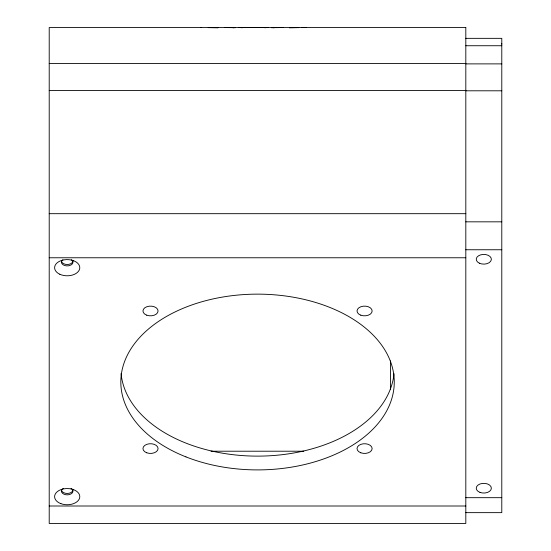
<?xml version="1.0" encoding="UTF-8"?>
<svg xmlns="http://www.w3.org/2000/svg" width="551" height="551" viewBox="0 0 551 551"><rect width="100%" height="100%" fill="white"/><g stroke="black" fill="none" stroke-linecap="round" stroke-linejoin="round"><path stroke-width="0.83" d="M501.789 44.101L501.789 43.632M264.487 27.55L242.509 27.55M272.793 27.55L271.602 27.688L282.959 27.55M289.365 27.819L298.835 27.619L297.058 27.55M209.938 27.55L208.23 27.619L218.031 27.819M201.625 27.55L200.86 27.55M306.535 27.55L301.941 27.55M465.815 38.343L501.789 38.343L501.789 512.644L465.815 512.644M465.815 45.733L501.789 45.733M49.211 63.53L465.815 63.53M465.815 63.882L501.789 63.882M49.211 90.509L465.815 90.509M465.815 90.798L501.789 90.798M49.211 213.685L465.815 213.685M465.815 221.826L501.789 221.826M465.815 249.755L501.789 249.755M49.211 257.765L465.815 257.765M211.026 451.214L303.753 451.214M465.815 497.677L501.789 497.677M49.211 506.004L465.815 506.004M224.436 27.55L235.36 27.681L234.203 27.55M390.466 360.919L390.466 389.295M393.999 373.723A136.717 87.878 0 0 1 257.372 456.125A136.717 87.878 0 0 1 121.075 373.495M71.857 488.964A5.758 3.699 0 0 1 70.742 494.054A5.758 3.699 0 0 1 62.786 493.517A5.758 3.699 0 0 1 63.344 488.393M71.051 488.393A5.758 3.699 0 0 1 71.478 488.661M72.925 489.378A5.758 3.699 0 0 1 67.194 493.462A5.758 3.699 0 0 1 61.471 489.378M71.478 259.714A5.758 3.699 0 0 1 71.196 264.852A5.758 3.699 0 0 1 63.2 264.852A5.758 3.699 0 0 1 62.917 259.714M72.925 260.423A5.758 3.699 0 0 1 67.194 264.508A5.758 3.699 0 0 1 61.471 260.423M273.103 27.77A95.757 47.875 -90 0 1 276.368 27.55M238.941 27.55A95.757 47.875 90 0 1 242.199 27.77M230.628 27.55A95.757 47.875 90 0 1 233.893 27.77M264.797 27.77A95.757 47.875 90 0 1 268.055 27.55M465.815 27.55L49.211 27.55L49.211 523.45L465.815 523.45L465.815 27.55M146.731 315.179A7.556 4.856 0 0 0 158.068 310.978A7.556 4.856 0 0 0 146.731 306.769A7.556 4.856 0 0 0 146.731 315.179M360.802 315.179A7.556 4.856 0 0 0 372.139 310.978A7.556 4.856 0 0 0 360.802 306.769A7.556 4.856 0 0 0 360.802 315.179M146.731 452.784A7.556 4.856 0 0 0 158.068 448.576A7.556 4.856 0 0 0 146.731 444.368A7.556 4.856 0 0 0 146.731 452.784M360.802 452.784A7.556 4.856 0 0 0 372.139 448.576A7.556 4.856 0 0 0 360.802 444.368A7.556 4.856 0 0 0 360.802 452.784M480.024 492.401A7.556 4.856 0 0 0 491.361 488.193A7.556 4.856 0 0 0 480.024 483.985A7.556 4.856 0 0 0 480.024 492.401M479.363 263.199A7.556 4.856 0 0 0 491.32 259.776A7.556 4.856 0 0 0 480.727 254.831A7.556 4.856 0 0 0 479.363 263.199M185.963 456.896A136.717 87.878 0 0 0 394.213 384.44A136.717 87.878 0 0 0 192.464 304.737A136.717 87.878 0 0 0 185.963 456.896M60.899 503.662A12.59 8.093 0 0 0 79.792 496.651A12.59 8.093 0 0 0 60.899 489.639A12.59 8.093 0 0 0 60.899 503.662M59.797 274.246A12.59 8.093 0 0 0 79.723 268.544A12.59 8.093 0 0 0 62.077 260.306A12.59 8.093 0 0 0 59.797 274.246"/></g></svg>
